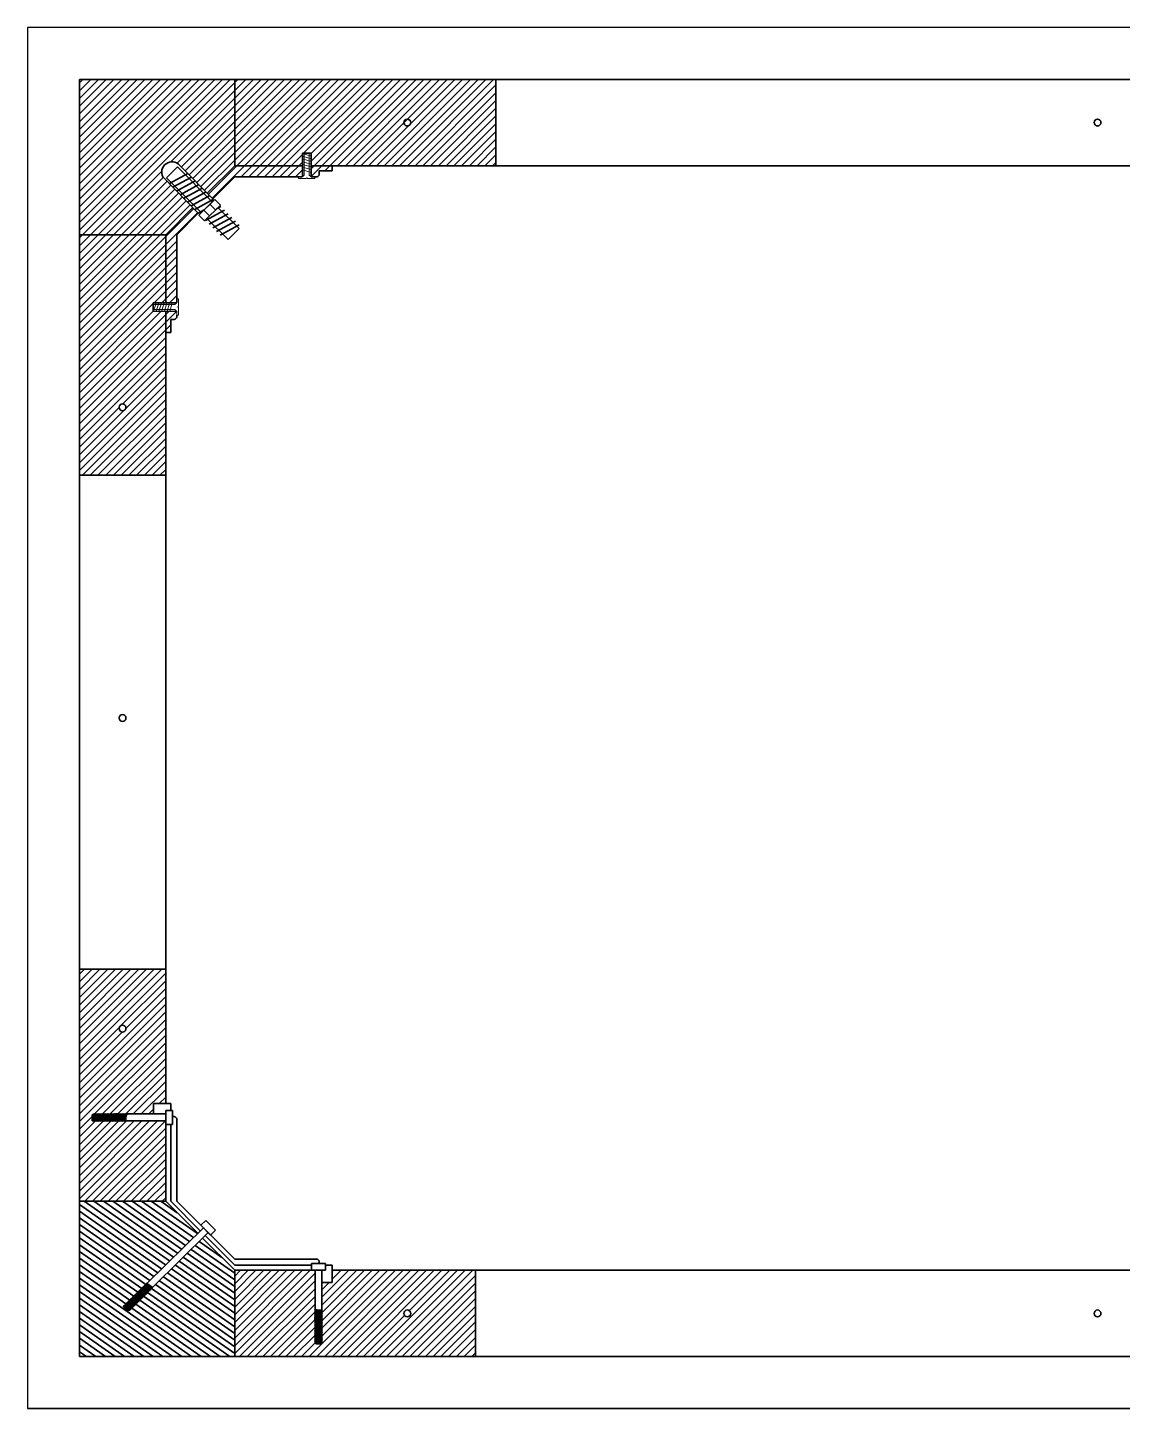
# Model space of a CAD drawing. Header units: millimetres. Extents: x 580 to 8071, y -310 to 9213.
# Drawn here: x 3227 to 3861, y 1640 to 2440 of the extents above; entities that cross this region are included whole.
import ezdxf

# ---------------------------------------------------------------- set-up
doc = ezdxf.new("R2010")
doc.units = ezdxf.units.MM
for name, color, linetype, lineweight in [('A-ELEV-MBE', 7, 'Continuous', 18), ('A-SECT-MCUT', 7, 'Continuous', 35), ('A-SECT-MCUT1', 7, 'Continuous', 35), ('IF-DETL', 4, 'Continuous', 35), ('IF-FURN', 7, 'Continuous', 35)]:
    doc.layers.add(name, color=color, linetype=linetype, lineweight=lineweight)
doc.layers.add('Layer1', color=1, linetype='Continuous')

msp = doc.modelspace()

# ---------------------------------------------------------------- hatches: boundary and pattern name
at = {"layer": 'IF-DETL'}
h = msp.add_hatch(dxfattribs=at)
h.set_pattern_fill('ANSI31', color=256)
h.paths.add_polyline_path([(3346.78, 2410.22), (3256.78, 2410.22), (3256.78, 2320.34), (3256.96, 2320.22), (3306.78, 2320.22), (3322.52, 2335.96), (3305.11, 2353.7, -0.872266), (3314.83, 2360.5), (3330.92, 2344.36), (3346.78, 2360.22)])
h = msp.add_hatch(dxfattribs=at)
h.set_pattern_fill('ANSI31', color=256)
h.paths.add_polyline_path([(3306.78, 2275.82), (3301.34, 2275.84), (3301.33, 2275.8), (3301.33, 2275.8), (3301.34, 2275.84), (3299.59, 2275.84), (3299.59, 2280.83), (3306.78, 2280.83), (3306.78, 2320.22), (3256.78, 2320.22), (3256.78, 2220.22), (3256.78, 2180.91), (3306.78, 2180.91)])
h.paths.add_polyline_path([(3283.78, 2220.22, -1), (3279.78, 2220.22, -1)], flags=16)
h.paths.add_polyline_path([(3313.31, 2320.22), (3325.69, 2332.73), (3322.52, 2335.96), (3306.78, 2320.22), (3306.78, 2280.83), (3313.22, 2280.83), (3313.31, 2280.92)])
h = msp.add_hatch(dxfattribs=at)
h.set_pattern_fill('ANSI31', color=256)
h.paths.add_polyline_path([(3313.31, 2272.47), (3313.31, 2273.62), (3313.31, 2273.62), (3313.31, 2275.71), (3313.22, 2275.8), (3306.78, 2275.82), (3306.78, 2269.66), (3306.78, 2263.66), (3309.78, 2263.66), (3309.78, 2271.19), (3311.78, 2271.19, 0.238113)])

# ---------------------------------------------------------------- linework, layer by layer
at = {"layer": 'A-ELEV-MBE'}
for p, q in [((3385.98, 2367.23), (3391.1, 2365.74)), ((3385.98, 2365.66), (3391.1, 2364.18)), ((3385.98, 2365.66), (3391.1, 2364.18)), ((3385.98, 2364.1), (3391.14, 2362.6)), ((3385.98, 2362.54), (3391.1, 2361.05)), ((3385.98, 2360.97), (3391.1, 2359.49)), ((3389.96, 2367.4), (3387.02, 2367.4)), ((3383.8, 2352.73), (3383.8, 2353.68)), ((3383.8, 2353.68), (3385.88, 2353.68)), ((3385.88, 2353.68), (3387.02, 2354.82)), ((3385.98, 2359.41), (3391.1, 2357.92)), ((3385.98, 2357.84), (3391.1, 2356.34)), ((3387.97, 2352.73), (3388.49, 2353.26)), ((3388.49, 2353.26), (3389.01, 2352.73)), ((3391.1, 2353.68), (3389.96, 2354.82)), ((3393.18, 2353.68), (3391.1, 2353.68)), ((3393.18, 2352.73), (3393.18, 2353.68)), ((3299.77, 2275.8), (3301.23, 2280.83)), ((3301.33, 2275.8), (3302.79, 2280.83)), ((3301.33, 2275.8), (3302.79, 2280.83)), ((3302.89, 2275.8), (3304.35, 2280.83)), ((3304.46, 2275.8), (3305.92, 2280.83)), ((3306.02, 2275.8), (3307.48, 2280.83)), ((3307.58, 2275.8), (3309.05, 2280.83)), ((3309.15, 2275.8), (3310.61, 2280.83)), ((3313.31, 2280.92), (3312.17, 2279.79)), ((3314.26, 2283.01), (3313.31, 2283.01)), ((3313.31, 2283.01), (3313.31, 2280.92)), ((3299.59, 2279.79), (3299.59, 2276.84)), ((3313.31, 2275.71), (3312.17, 2276.84)), ((3313.31, 2273.62), (3313.31, 2275.71)), ((3314.26, 2273.62), (3313.31, 2273.62)), ((3313.74, 2278.31), (3314.26, 2278.84)), ((3314.26, 2277.79), (3313.74, 2278.31))]:
    msp.add_line(p, q, dxfattribs=at)
for points in [[(3387.02, 2367.4), (3387.02, 2354.82)], [(3389.96, 2354.82), (3389.96, 2367.4)], [(3383.8, 2352.73), (3387.97, 2352.73)], [(3389.01, 2352.73), (3393.18, 2352.73)], [(3314.26, 2278.84), (3314.26, 2283.01)], [(3312.17, 2279.79), (3299.59, 2279.79)], [(3299.59, 2276.84), (3312.17, 2276.84)], [(3314.26, 2273.62), (3314.26, 2277.79)]]:
    msp.add_lwpolyline(points, dxfattribs=at)
at = {"layer": 'A-SECT-MCUT'}
msp.add_line((3334.18, 2341.08), (3337.12, 2344.02), dxfattribs=at)
at = {"layer": 'A-SECT-MCUT1'}
for p, q in [((3308.92, 2349.82), (3319.63, 2355.69)), ((3311.01, 2347.68), (3321.75, 2353.56)), ((3313.11, 2345.54), (3323.87, 2351.44)), ((3315.2, 2343.41), (3325.98, 2349.31)), ((3317.38, 2341.31), (3328.1, 2347.19)), ((3319.45, 2339.17), (3330.22, 2345.06)), ((3321.53, 2337.02), (3332.34, 2342.94)), ((3323.61, 2334.87), (3334.45, 2340.81)), ((3336.3, 2335.25), (3338.69, 2336.56)), ((3325.69, 2332.73), (3329.06, 2334.57)), ((3329.85, 2328.43), (3340.81, 2334.43)), ((3331.96, 2326.31), (3342.92, 2332.31)), ((3334.08, 2324.18), (3345.04, 2330.18)), ((3336.2, 2322.06), (3347.16, 2328.06)), ((3338.32, 2319.93), (3349.28, 2325.93))]:
    msp.add_line(p, q, dxfattribs=at)
at = {"layer": 'IF-DETL', "linetype": 'Continuous'}
for p, q in [((3331.55, 2343.72), (3398.04, 2410.22)), ((3333.79, 2341.47), (3402.53, 2410.22)), ((3346.78, 2408.34), (3348.65, 2410.22)), ((3346.78, 2403.85), (3353.14, 2410.22)), ((3346.78, 2399.36), (3357.63, 2410.22)), ((3346.78, 2394.87), (3362.12, 2410.22)), ((3346.78, 2390.38), (3366.61, 2410.22)), ((3346.78, 2385.89), (3371.1, 2410.22)), ((3346.78, 2381.4), (3375.59, 2410.22)), ((3346.78, 2376.91), (3380.08, 2410.22)), ((3346.78, 2372.42), (3384.57, 2410.22)), ((3346.78, 2367.93), (3389.06, 2410.22)), ((3346.78, 2363.44), (3393.55, 2410.22)), ((3350.49, 2353.68), (3407.02, 2410.22)), ((3354.98, 2353.68), (3411.51, 2410.22)), ((3359.47, 2353.68), (3416, 2410.22)), ((3363.96, 2353.68), (3420.49, 2410.22)), ((3368.45, 2353.68), (3424.98, 2410.22)), ((3386.66, 2367.4), (3429.47, 2410.22)), ((3391.1, 2358.37), (3442.95, 2410.22)), ((3391.1, 2353.88), (3447.44, 2410.22)), ((3391.1, 2367.35), (3433.96, 2410.22)), ((3391.1, 2362.86), (3438.46, 2410.22)), ((3398.93, 2357.22), (3451.93, 2410.22)), ((3406.42, 2360.22), (3456.42, 2410.22)), ((3410.91, 2360.22), (3460.91, 2410.22)), ((3415.4, 2360.22), (3465.4, 2410.22)), ((3419.89, 2360.22), (3469.89, 2410.22)), ((3424.38, 2360.22), (3474.38, 2410.22)), ((3428.87, 2360.22), (3478.87, 2410.22)), ((3433.36, 2360.22), (3483.36, 2410.22)), ((3437.85, 2360.22), (3487.85, 2410.22)), ((3442.34, 2360.22), (3492.34, 2410.22)), ((3446.83, 2360.22), (3496.83, 2410.22)), ((3451.32, 2360.22), (3498.11, 2407.01)), ((3455.81, 2360.22), (3498.11, 2402.52)), ((3460.3, 2360.22), (3498.11, 2398.03)), ((3464.79, 2360.22), (3498.11, 2393.54)), ((3469.28, 2360.22), (3498.11, 2389.05)), ((3473.77, 2360.22), (3498.11, 2384.56)), ((3478.26, 2360.22), (3498.11, 2380.07)), ((3482.75, 2360.22), (3498.11, 2375.58)), ((3487.24, 2360.22), (3498.11, 2371.09)), ((3372.94, 2353.68), (3385.98, 2366.72)), ((3377.43, 2353.68), (3385.98, 2362.23)), ((3491.73, 2360.22), (3498.11, 2366.6)), ((3496.22, 2360.22), (3498.11, 2362.11)), ((3381.92, 2353.68), (3385.98, 2357.74)), ((3256.96, 2320.22), (3256.78, 2320.34)), ((3256.78, 1891.78), (3259.73, 1894.73)), ((3256.78, 1887.29), (3264.22, 1894.73)), ((3256.78, 1882.8), (3268.71, 1894.73)), ((3256.78, 1878.31), (3273.2, 1894.73)), ((3256.78, 1873.82), (3277.69, 1894.73)), ((3256.78, 1869.33), (3282.18, 1894.73)), ((3256.78, 1864.84), (3286.67, 1894.73)), ((3256.78, 1860.35), (3291.16, 1894.73)), ((3256.78, 1855.86), (3295.65, 1894.73)), ((3256.78, 1851.37), (3300.14, 1894.73)), ((3256.78, 1846.88), (3304.63, 1894.73)), ((3256.78, 1842.39), (3306.78, 1892.39)), ((3280.89, 1862.01), (3306.78, 1887.9)), ((3283.77, 1860.4), (3306.78, 1883.41)), ((3256.78, 1828.92), (3306.78, 1878.92)), ((3256.78, 1824.43), (3306.78, 1874.43)), ((3256.78, 1819.94), (3306.78, 1869.94)), ((3256.78, 1815.45), (3306.78, 1865.45)), ((3256.78, 1837.9), (3279.99, 1861.11)), ((3256.78, 1810.96), (3306.78, 1860.96)), ((3256.78, 1833.41), (3281.59, 1858.22)), ((3256.78, 1806.47), (3306.78, 1856.47)), ((3265.63, 1810.83), (3306.78, 1851.98)), ((3270.12, 1810.83), (3306.78, 1847.49)), ((3274.61, 1810.83), (3306.78, 1843)), ((3279.13, 1810.86), (3306.78, 1838.51)), ((3283.6, 1810.84), (3306.78, 1834.02)), ((3288.03, 1810.78), (3306.78, 1829.53)), ((3292.52, 1810.78), (3306.78, 1825.04)), ((3303.01, 1816.78), (3306.78, 1820.55)), ((3256.78, 1801.98), (3264.21, 1809.41)), ((3297.01, 1810.78), (3299.78, 1813.55)), ((3256.78, 1779.53), (3284.03, 1806.78)), ((3256.78, 1775.04), (3288.52, 1806.78)), ((3256.78, 1770.55), (3293.01, 1806.78)), ((3256.78, 1766.06), (3297.5, 1806.78)), ((3256.78, 1761.57), (3301.99, 1806.78)), ((3256.78, 1793), (3270.5, 1806.72)), ((3256.78, 1797.49), (3266, 1806.71)), ((3256.78, 1784.02), (3279.47, 1806.71)), ((3256.78, 1788.51), (3274.97, 1806.7)), ((3259.92, 1760.22), (3306.78, 1807.07)), ((3264.41, 1760.22), (3306.78, 1802.58)), ((3268.9, 1760.22), (3306.78, 1798.09)), ((3273.39, 1760.22), (3306.78, 1793.6)), ((3277.88, 1760.22), (3306.78, 1789.11)), ((3282.37, 1760.22), (3306.78, 1784.62)), ((3286.86, 1760.22), (3306.78, 1780.13)), ((3291.35, 1760.22), (3306.78, 1775.64)), ((3295.84, 1760.22), (3306.78, 1771.15)), ((3309.05, 1725.61), (3259.62, 1760.22)), ((3311.35, 1727.87), (3265.15, 1760.22)), ((3313.65, 1730.14), (3270.69, 1760.22)), ((3315.95, 1732.4), (3276.23, 1760.22)), ((3318.25, 1734.67), (3281.76, 1760.22)), ((3320.55, 1736.93), (3287.3, 1760.22)), ((3322.85, 1739.2), (3292.83, 1760.22)), ((3325.15, 1741.46), (3298.37, 1760.22)), ((3300.33, 1760.22), (3306.78, 1766.66)), ((3313.49, 1753.5), (3303.9, 1760.22)), ((3304.82, 1760.22), (3306.78, 1762.17)), ((3306.75, 1723.34), (3256.78, 1758.33)), ((3304.45, 1721.08), (3256.78, 1754.45)), ((3302.15, 1718.81), (3256.78, 1750.58)), ((3299.85, 1716.54), (3256.78, 1746.7)), ((3297.55, 1714.28), (3256.78, 1742.83)), ((3295.19, 1712.05), (3256.78, 1738.95)), ((3326.18, 1736.87), (3339.35, 1727.64)), ((3292.91, 1709.77), (3256.78, 1735.07)), ((3290.59, 1707.52), (3256.78, 1731.2)), ((3319.28, 1730.07), (3346.78, 1710.81)), ((3321.58, 1732.34), (3346.78, 1714.69)), ((3323.88, 1734.6), (3346.78, 1718.57)), ((3288.29, 1705.25), (3256.78, 1727.32)), ((3286.01, 1702.98), (3256.78, 1723.45)), ((3310.08, 1721.01), (3346.78, 1695.31)), ((3312.38, 1723.27), (3346.78, 1699.19)), ((3314.68, 1725.54), (3346.78, 1703.06)), ((3316.98, 1727.8), (3346.78, 1706.94)), ((3346.78, 1716.86), (3350.13, 1720.22)), ((3346.78, 1712.37), (3354.62, 1720.22)), ((3346.78, 1707.88), (3359.11, 1720.22)), ((3346.78, 1703.39), (3363.6, 1720.22)), ((3346.78, 1698.9), (3368.09, 1720.22)), ((3346.78, 1694.41), (3372.58, 1720.22)), ((3346.78, 1689.92), (3377.07, 1720.22)), ((3346.78, 1685.43), (3381.56, 1720.22)), ((3346.78, 1680.94), (3386.05, 1720.22)), ((3346.78, 1676.45), (3390.54, 1720.22)), ((3389.93, 1670.22), (3439.93, 1720.22)), ((3394.42, 1670.22), (3444.42, 1720.22)), ((3397.34, 1704.56), (3412.99, 1720.22)), ((3397.34, 1700.07), (3417.48, 1720.22)), ((3397.34, 1695.58), (3421.97, 1720.22)), ((3397.35, 1686.61), (3430.95, 1720.22)), ((3397.37, 1691.12), (3426.46, 1720.22)), ((3397.38, 1682.16), (3435.44, 1720.22)), ((3398.92, 1670.22), (3448.92, 1720.22)), ((3403.34, 1719.54), (3404.01, 1720.22)), ((3403.34, 1715.05), (3408.5, 1720.22)), ((3403.41, 1670.22), (3453.41, 1720.22)), ((3407.9, 1670.22), (3457.9, 1720.22)), ((3412.39, 1670.22), (3462.39, 1720.22)), ((3416.88, 1670.22), (3466.88, 1720.22)), ((3425.86, 1670.22), (3475.86, 1720.22)), ((3430.35, 1670.22), (3480.35, 1720.22)), ((3434.84, 1670.22), (3484.84, 1720.22)), ((3447.97, 1696.82), (3471.37, 1720.22)), ((3283.73, 1700.7), (3256.78, 1719.57)), ((3321.73, 1670.22), (3256.78, 1715.69)), ((3303.18, 1714.21), (3346.78, 1683.68)), ((3305.48, 1716.48), (3346.78, 1687.56)), ((3307.78, 1718.74), (3346.78, 1691.43)), ((3346.78, 1671.96), (3393.34, 1718.52)), ((3349.52, 1670.22), (3393.34, 1714.03)), ((3397.42, 1709.13), (3401.5, 1713.22)), ((3439.33, 1670.22), (3486.38, 1717.27)), ((3443.82, 1670.22), (3486.38, 1712.78)), ((3316.19, 1670.22), (3256.78, 1711.82)), ((3310.66, 1670.22), (3256.78, 1707.94)), ((3305.12, 1670.22), (3256.78, 1704.07)), ((3343.87, 1670.22), (3293.99, 1705.14)), ((3346.78, 1672.05), (3296.34, 1707.37)), ((3346.78, 1675.93), (3298.58, 1709.68)), ((3300.88, 1711.95), (3346.78, 1679.81)), ((3354.01, 1670.22), (3393.34, 1709.54)), ((3358.5, 1670.22), (3393.34, 1705.05)), ((3448.31, 1670.22), (3486.38, 1708.29)), ((3299.59, 1670.22), (3256.78, 1700.19)), ((3294.05, 1670.22), (3256.78, 1696.31)), ((3327.26, 1670.22), (3287.13, 1698.32)), ((3332.8, 1670.22), (3289.41, 1700.59)), ((3338.33, 1670.22), (3291.74, 1702.84)), ((3362.99, 1670.22), (3393.34, 1700.56)), ((3367.48, 1670.22), (3393.27, 1696)), ((3452.8, 1670.22), (3486.38, 1703.8)), ((3457.29, 1670.22), (3486.38, 1699.31)), ((3288.51, 1670.22), (3256.78, 1692.44)), ((3282.98, 1670.22), (3256.78, 1688.56)), ((3371.97, 1670.22), (3393.28, 1691.52)), ((3421.37, 1670.22), (3445.17, 1694.02)), ((3461.78, 1670.22), (3486.38, 1694.82)), ((3466.27, 1670.22), (3486.38, 1690.33)), ((3277.44, 1670.22), (3256.78, 1684.69)), ((3271.91, 1670.22), (3256.78, 1680.81)), ((3376.46, 1670.22), (3393.27, 1687.03)), ((3380.95, 1670.22), (3393.28, 1682.54)), ((3470.76, 1670.22), (3486.38, 1685.84)), ((3475.25, 1670.22), (3486.38, 1681.35)), ((3266.37, 1670.22), (3256.78, 1676.93)), ((3260.84, 1670.22), (3256.78, 1673.06)), ((3385.44, 1670.22), (3393.39, 1678.16)), ((3479.74, 1670.22), (3486.38, 1676.86)), ((3484.23, 1670.22), (3486.38, 1672.37))]:
    msp.add_line(p, q, dxfattribs=at)
at = {"layer": 'IF-DETL'}
for p, q in [((3498.11, 2410.22), (3498.11, 2360.22)), ((3256.78, 2180.91), (3306.78, 2180.91)), ((3256.78, 1894.73), (3306.78, 1894.73)), ((3264.21, 1810.32), (3264.21, 1806.78)), ((3264.21, 1810.32), (3264.58, 1810.32)), ((3486.38, 1670.22), (3486.38, 1720.22)), ((3284.73, 1696.68), (3282.24, 1699.2)), ((3284.73, 1696.68), (3284.99, 1696.94)), ((3393.8, 1677.65), (3393.8, 1678.01)), ((3393.8, 1677.65), (3397.34, 1677.65))]:
    msp.add_line(p, q, dxfattribs=at)
for centre, radius, start, end in [((3273.29, 1807.48), 9.17, 158.92888, 171.87537), ((3273.77, 1807.48), 9.17, 158.92888, 184.40884), ((3264.98, 1810.43), 0.417, 54.94245, 125.05755), ((3274.29, 1807.48), 9.17, 158.92888, 184.40884), ((3265.48, 1810.37), 0.484, 57.4171, 122.5829), ((3274.77, 1807.48), 9.17, 158.92888, 184.40884), ((3265.98, 1810.43), 0.417, 54.94245, 125.05755), ((3275.29, 1807.48), 9.17, 158.92888, 184.40884), ((3266.48, 1810.37), 0.484, 57.4171, 122.5829), ((3275.77, 1807.48), 9.17, 158.92888, 184.40884), ((3266.98, 1810.43), 0.417, 54.94245, 125.05755), ((3276.29, 1807.48), 9.17, 158.92888, 184.40884), ((3267.48, 1810.37), 0.484, 57.4171, 122.5829), ((3276.77, 1807.48), 9.17, 158.92888, 184.40884), ((3267.98, 1810.43), 0.417, 54.94245, 125.05755), ((3277.29, 1807.48), 9.17, 158.92888, 184.40884), ((3268.48, 1810.37), 0.484, 57.4171, 122.5829), ((3277.77, 1807.48), 9.17, 158.92888, 184.40884), ((3268.98, 1810.43), 0.417, 54.94245, 125.05755), ((3278.29, 1807.48), 9.17, 158.92888, 184.40884), ((3269.48, 1810.37), 0.484, 57.4171, 122.5829), ((3278.77, 1807.48), 9.17, 158.92888, 184.40884), ((3269.98, 1810.43), 0.417, 54.94245, 125.05755), ((3279.29, 1807.48), 9.17, 158.92888, 184.40884), ((3270.48, 1810.37), 0.484, 57.4171, 122.5829), ((3279.77, 1807.48), 9.17, 158.92888, 184.40884), ((3270.98, 1810.43), 0.417, 54.94245, 125.05755), ((3280.29, 1807.48), 9.17, 158.92888, 184.40884), ((3271.48, 1810.37), 0.484, 57.4171, 122.5829), ((3280.77, 1807.48), 9.17, 158.92888, 184.40884), ((3271.98, 1810.43), 0.417, 54.94245, 125.05755), ((3281.29, 1807.48), 9.17, 158.92888, 184.40884), ((3272.48, 1810.37), 0.484, 57.4171, 122.5829), ((3281.77, 1807.48), 9.17, 158.92888, 184.40884), ((3272.98, 1810.43), 0.417, 54.94245, 125.05755), ((3282.29, 1807.48), 9.17, 158.92888, 184.40884), ((3273.48, 1810.37), 0.484, 57.4171, 122.5829), ((3282.77, 1807.48), 9.17, 158.92888, 184.40884), ((3273.98, 1810.43), 0.417, 54.94245, 125.05755), ((3283.29, 1807.48), 9.17, 158.92888, 184.40884), ((3274.47, 1810.37), 0.484, 57.4171, 122.5829), ((3283.77, 1807.48), 9.17, 158.92888, 184.40884), ((3274.97, 1810.43), 0.417, 54.94245, 125.05755), ((3284.29, 1807.48), 9.17, 158.92888, 184.40884), ((3275.47, 1810.37), 0.484, 57.4171, 122.5829), ((3284.77, 1807.48), 9.17, 158.92888, 184.40884), ((3275.97, 1810.43), 0.417, 54.94245, 125.05755), ((3285.29, 1807.48), 9.17, 158.92888, 184.40884), ((3276.47, 1810.37), 0.484, 57.4171, 122.5829), ((3285.77, 1807.48), 9.17, 158.92888, 184.40884), ((3276.97, 1810.43), 0.417, 54.94245, 125.05755), ((3286.29, 1807.48), 9.17, 158.92888, 184.40884), ((3277.48, 1810.4), 0.484, 57.4171, 122.5829), ((3286.77, 1807.48), 9.17, 158.92888, 184.40884), ((3277.97, 1810.43), 0.417, 54.94245, 125.05755), ((3287.29, 1807.51), 9.17, 158.92888, 184.40884), ((3278.48, 1810.4), 0.484, 57.4171, 122.5829), ((3287.77, 1807.51), 9.17, 158.92888, 184.40884), ((3278.98, 1810.47), 0.417, 54.94245, 125.05755), ((3288.29, 1807.48), 9.17, 158.92888, 184.40884), ((3279.48, 1810.4), 0.484, 57.4171, 122.5829), ((3288.77, 1807.48), 9.17, 158.92888, 184.40884), ((3279.97, 1810.43), 0.417, 54.94245, 125.05755), ((3289.29, 1807.48), 9.17, 158.92888, 184.40884), ((3280.47, 1810.37), 0.484, 57.4171, 122.5829), ((3289.77, 1807.48), 9.17, 158.92888, 184.40884), ((3280.97, 1810.43), 0.417, 54.94245, 125.05755), ((3290.29, 1807.48), 9.17, 158.92888, 184.40884), ((3281.47, 1810.37), 0.484, 57.4171, 122.5829), ((3290.77, 1807.48), 9.17, 158.92888, 184.40884), ((3281.97, 1810.43), 0.417, 54.94245, 125.05755), ((3291.29, 1807.48), 9.17, 158.92888, 184.40884), ((3282.47, 1810.37), 0.484, 57.4171, 122.5829), ((3291.77, 1807.48), 9.17, 158.92888, 184.40884), ((3282.97, 1810.43), 0.417, 54.94245, 125.05755), ((3292.29, 1807.48), 9.17, 158.92888, 184.40884), ((3283.47, 1810.37), 0.484, 57.4171, 122.5829), ((3292.77, 1807.48), 9.17, 158.92888, 184.40884), ((3283.97, 1810.43), 0.417, 54.94245, 125.05755), ((3264.42, 1807.21), 0.485, 244.42987, 295.57013), ((3264.89, 1807.15), 0.456, 235.1885, 304.8115), ((3265.39, 1807.13), 0.43, 236.12411, 303.87589), ((3265.89, 1807.15), 0.456, 235.1885, 304.8115), ((3266.39, 1807.13), 0.43, 236.12411, 303.87589), ((3266.89, 1807.15), 0.456, 235.1885, 304.8115), ((3267.39, 1807.13), 0.43, 236.12411, 303.87589), ((3267.89, 1807.15), 0.456, 235.1885, 304.8115), ((3268.39, 1807.13), 0.43, 236.12411, 303.87589), ((3268.89, 1807.15), 0.456, 235.1885, 304.8115), ((3269.39, 1807.13), 0.43, 236.12411, 303.87589), ((3269.89, 1807.15), 0.456, 235.1885, 304.8115), ((3270.39, 1807.13), 0.43, 236.12411, 303.87589), ((3270.89, 1807.15), 0.456, 235.1885, 304.8115), ((3271.39, 1807.13), 0.43, 236.12411, 303.87589), ((3271.89, 1807.15), 0.456, 235.1885, 304.8115), ((3272.39, 1807.13), 0.43, 236.12411, 303.87589), ((3272.89, 1807.15), 0.456, 235.1885, 304.8115), ((3273.39, 1807.13), 0.43, 236.12411, 303.87589), ((3273.89, 1807.15), 0.456, 235.1885, 304.8115), ((3274.39, 1807.13), 0.43, 236.12411, 303.87589), ((3274.89, 1807.15), 0.456, 235.1885, 304.8115), ((3275.39, 1807.13), 0.43, 236.12411, 303.87589), ((3275.89, 1807.15), 0.456, 235.1885, 304.8115), ((3276.39, 1807.13), 0.43, 236.12411, 303.87589), ((3276.89, 1807.15), 0.456, 235.1885, 304.8115), ((3277.39, 1807.13), 0.43, 236.12411, 303.87589), ((3277.89, 1807.15), 0.456, 235.1885, 304.8115), ((3278.39, 1807.13), 0.43, 236.12411, 303.87589), ((3278.89, 1807.15), 0.456, 235.1885, 304.8115), ((3279.39, 1807.13), 0.43, 236.12411, 303.87589), ((3279.89, 1807.15), 0.456, 235.1885, 304.8115), ((3280.39, 1807.13), 0.43, 236.12411, 303.87589), ((3280.89, 1807.15), 0.456, 235.1885, 304.8115), ((3281.39, 1807.13), 0.43, 236.12411, 303.87589), ((3281.89, 1807.15), 0.456, 235.1885, 304.8115), ((3282.39, 1807.13), 0.43, 236.12411, 303.87589), ((3282.89, 1807.15), 0.456, 235.1885, 304.8115), ((3283.39, 1807.13), 0.43, 236.12411, 303.87589), ((3295.44, 1711.7), 0.43, 100.69093, 168.44272), ((3295.81, 1712.04), 0.456, 99.75533, 169.37832), ((3302.37, 1718.04), 9.17, 220.15798, 245.63794), ((3296.15, 1712.41), 0.43, 100.69093, 168.44272), ((3302.74, 1718.4), 9.17, 220.15798, 245.63794), ((3303.08, 1718.74), 9.17, 220.15798, 245.63794), ((3287.26, 1703.62), 0.456, 99.75533, 169.37832), ((3287.61, 1703.99), 0.43, 100.69093, 168.44272), ((3294.19, 1709.99), 9.17, 220.15798, 245.63794), ((3287.98, 1704.33), 0.456, 99.75533, 169.37832), ((3294.53, 1710.32), 9.17, 220.15798, 245.63794), ((3288.32, 1704.69), 0.43, 100.69093, 168.44272), ((3294.9, 1710.69), 9.17, 220.15798, 245.63794), ((3288.69, 1705.03), 0.456, 99.75533, 169.37832), ((3295.24, 1711.02), 9.17, 220.15798, 245.63794), ((3289.03, 1705.39), 0.43, 100.69093, 168.44272), ((3295.62, 1711.39), 9.17, 220.15798, 245.63794), ((3289.4, 1705.73), 0.456, 99.75533, 169.37832), ((3295.96, 1711.73), 9.17, 220.15798, 245.63794), ((3289.74, 1706.09), 0.43, 100.69093, 168.44272), ((3296.32, 1712.09), 9.17, 220.15798, 245.63794), ((3290.11, 1706.43), 0.456, 99.75533, 169.37832), ((3296.67, 1712.42), 9.17, 220.15798, 245.63794), ((3297.04, 1712.79), 9.17, 220.15798, 245.63794), ((3290.46, 1706.8), 0.43, 100.69093, 168.44272), ((3297.38, 1713.13), 9.17, 220.15798, 245.63794), ((3290.83, 1707.13), 0.456, 99.75533, 169.37832), ((3297.75, 1713.49), 9.17, 220.15798, 245.63794), ((3291.17, 1707.5), 0.43, 100.69093, 168.44272), ((3291.53, 1707.83), 0.456, 99.75533, 169.37832), ((3298.09, 1713.83), 9.17, 220.15798, 245.63794), ((3291.88, 1708.2), 0.43, 100.69093, 168.44272), ((3298.46, 1714.19), 9.17, 220.15798, 245.63794), ((3292.25, 1708.53), 0.456, 99.75533, 169.37832), ((3298.8, 1714.53), 9.17, 220.15798, 245.63794), ((3292.59, 1708.9), 0.43, 100.69093, 168.44272), ((3299.2, 1714.87), 9.17, 220.15798, 245.63794), ((3292.96, 1709.24), 0.456, 99.75533, 169.37832), ((3299.54, 1715.21), 9.17, 220.15798, 245.63794), ((3292.48, 1704.15), 0.417, 279.50927, 349.62438), ((3293.3, 1709.6), 0.43, 100.69093, 168.44272), ((3299.89, 1715.6), 9.17, 220.15798, 245.63794), ((3292.78, 1704.55), 0.484, 281.98393, 347.14972), ((3293.67, 1709.94), 0.456, 99.75533, 169.37832), ((3300.23, 1715.93), 9.17, 220.15798, 245.63794), ((3293.19, 1704.85), 0.417, 279.50927, 349.62438), ((3294.02, 1710.3), 0.43, 100.69093, 168.44272), ((3300.6, 1716.3), 9.17, 220.15798, 245.63794), ((3293.5, 1705.25), 0.484, 281.98393, 347.14972), ((3294.38, 1710.64), 0.456, 99.75533, 169.37832), ((3300.94, 1716.63), 9.17, 220.15798, 245.63794), ((3293.9, 1705.55), 0.417, 279.50927, 349.62438), ((3294.73, 1711), 0.43, 100.69093, 168.44272), ((3301.31, 1717), 9.17, 220.15798, 245.63794), ((3294.24, 1705.93), 0.484, 281.98393, 347.14972), ((3295.1, 1711.34), 0.456, 99.75533, 169.37832), ((3301.65, 1717.34), 9.17, 220.15798, 245.63794), ((3294.61, 1706.25), 0.417, 279.50927, 349.62438), ((3302.02, 1717.7), 9.17, 220.15798, 245.63794), ((3294.95, 1706.63), 0.484, 281.98393, 347.14972), ((3295.35, 1706.94), 0.417, 279.50927, 349.62438), ((3295.66, 1707.33), 0.484, 281.98393, 347.14972), ((3296.04, 1707.66), 0.417, 279.50927, 349.62438), ((3296.35, 1708.06), 0.484, 281.98393, 347.14972), ((3296.75, 1708.36), 0.417, 279.50927, 349.62438), ((3297.06, 1708.76), 0.484, 281.98393, 347.14972), ((3297.46, 1709.06), 0.417, 279.50927, 349.62438), ((3297.77, 1709.46), 0.484, 281.98393, 347.14972), ((3298.17, 1709.76), 0.417, 279.50927, 349.62438), ((3298.48, 1710.16), 0.484, 281.98393, 347.14972), ((3298.89, 1710.46), 0.417, 279.50927, 349.62438), ((3282.72, 1699.05), 0.485, 108.03083, 159.17108), ((3289.55, 1705.41), 9.17, 220.15798, 245.63794), ((3283.01, 1699.42), 0.456, 98.78946, 168.41245), ((3289.92, 1705.77), 9.17, 220.15798, 245.63794), ((3283.36, 1699.78), 0.43, 99.72506, 167.47685), ((3290.26, 1706.11), 9.17, 220.15798, 245.63794), ((3283.74, 1700.11), 0.456, 98.78946, 168.41245), ((3290.63, 1706.48), 9.17, 220.15798, 245.63794), ((3289.2, 1705.07), 9.17, 232.69145, 245.63794), ((3284.09, 1700.47), 0.43, 99.72506, 167.47685), ((3284.41, 1700.82), 0.456, 99.75533, 169.37832), ((3290.97, 1706.81), 9.17, 220.15798, 245.63794), ((3284.76, 1701.18), 0.43, 100.69093, 168.44272), ((3291.34, 1707.18), 9.17, 220.15798, 245.63794), ((3285.13, 1701.52), 0.456, 99.75533, 169.37832), ((3291.68, 1707.51), 9.17, 220.15798, 245.63794), ((3285.47, 1701.88), 0.43, 100.69093, 168.44272), ((3292.05, 1707.88), 9.17, 220.15798, 245.63794), ((3285.84, 1702.22), 0.456, 99.75533, 169.37832), ((3292.4, 1708.22), 9.17, 220.15798, 245.63794), ((3285.35, 1697.13), 0.417, 279.50927, 349.62438), ((3286.18, 1702.58), 0.43, 100.69093, 168.44272), ((3292.77, 1708.58), 9.17, 220.15798, 245.63794), ((3285.66, 1697.53), 0.484, 281.98393, 347.14972), ((3286.55, 1702.92), 0.456, 99.75533, 169.37832), ((3293.11, 1708.92), 9.17, 220.15798, 245.63794), ((3286.07, 1697.84), 0.417, 279.50927, 349.62438), ((3286.89, 1703.29), 0.43, 100.69093, 168.44272), ((3293.48, 1709.28), 9.17, 220.15798, 245.63794), ((3286.38, 1698.23), 0.484, 281.98393, 347.14972), ((3293.82, 1709.62), 9.17, 220.15798, 245.63794), ((3286.78, 1698.54), 0.417, 279.50927, 349.62438), ((3287.09, 1698.94), 0.484, 281.98393, 347.14972), ((3287.49, 1699.24), 0.417, 279.50927, 349.62438), ((3287.8, 1699.64), 0.484, 281.98393, 347.14972), ((3288.2, 1699.94), 0.417, 279.50927, 349.62438), ((3288.51, 1700.34), 0.484, 281.98393, 347.14972), ((3288.92, 1700.64), 0.417, 279.50927, 349.62438), ((3289.23, 1701.04), 0.484, 281.98393, 347.14972), ((3289.63, 1701.35), 0.417, 279.50927, 349.62438), ((3289.94, 1701.74), 0.484, 281.98393, 347.14972), ((3290.34, 1702.05), 0.417, 279.50927, 349.62438), ((3290.65, 1702.44), 0.484, 281.98393, 347.14972), ((3291.05, 1702.75), 0.417, 279.50927, 349.62438), ((3291.36, 1703.15), 0.484, 281.98393, 347.14972), ((3291.77, 1703.45), 0.417, 279.50927, 349.62438), ((3292.07, 1703.85), 0.484, 281.98393, 347.14972), ((3393.68, 1697.41), 0.417, 144.94245, 215.05755), ((3393.75, 1696.91), 0.484, 147.4171, 212.5829), ((3393.68, 1696.41), 0.417, 144.94245, 215.05755), ((3393.75, 1695.91), 0.484, 147.4171, 212.5829), ((3396.63, 1706.2), 9.17, 248.92888, 274.40884), ((3396.63, 1705.72), 9.17, 248.92888, 274.40884), ((3396.63, 1705.2), 9.17, 248.92888, 274.40884), ((3396.63, 1704.72), 9.17, 248.92888, 274.40884), ((3396.98, 1696.83), 0.43, 326.12411, 33.87589), ((3396.96, 1696.33), 0.456, 325.1885, 34.8115), ((3396.98, 1695.83), 0.43, 326.12411, 33.87589), ((3393.71, 1692.92), 0.484, 147.4171, 212.5829), ((3393.65, 1692.42), 0.417, 144.94245, 215.05755), ((3393.71, 1691.92), 0.484, 147.4171, 212.5829), ((3393.71, 1690.92), 0.484, 147.4171, 212.5829), ((3393.68, 1695.41), 0.417, 144.94245, 215.05755), ((3393.75, 1694.91), 0.484, 147.4171, 212.5829), ((3393.68, 1694.41), 0.417, 144.94245, 215.05755), ((3393.75, 1693.91), 0.484, 147.4171, 212.5829), ((3393.68, 1693.41), 0.417, 144.94245, 215.05755), ((3393.68, 1691.41), 0.417, 144.94245, 215.05755), ((3393.68, 1690.41), 0.417, 144.94245, 215.05755), ((3393.75, 1689.91), 0.484, 147.4171, 212.5829), ((3393.68, 1689.41), 0.417, 144.94245, 215.05755), ((3393.75, 1688.91), 0.484, 147.4171, 212.5829), ((3393.68, 1688.41), 0.417, 144.94245, 215.05755), ((3393.75, 1687.91), 0.484, 147.4171, 212.5829), ((3396.6, 1701.21), 9.17, 248.92888, 274.40884), ((3396.6, 1700.73), 9.17, 248.92888, 274.40884), ((3396.63, 1704.2), 9.17, 248.92888, 274.40884), ((3396.63, 1703.72), 9.17, 248.92888, 274.40884), ((3396.63, 1703.2), 9.17, 248.92888, 274.40884), ((3396.63, 1702.72), 9.17, 248.92888, 274.40884), ((3396.63, 1702.2), 9.17, 248.92888, 274.40884), ((3396.63, 1701.72), 9.17, 248.92888, 274.40884), ((3396.63, 1700.2), 9.17, 248.92888, 274.40884), ((3396.63, 1699.72), 9.17, 248.92888, 274.40884), ((3396.63, 1699.2), 9.17, 248.92888, 274.40884), ((3396.63, 1698.72), 9.17, 248.92888, 274.40884), ((3396.63, 1698.2), 9.17, 248.92888, 274.40884), ((3396.63, 1697.72), 9.17, 248.92888, 274.40884), ((3396.63, 1697.2), 9.17, 248.92888, 274.40884), ((3396.63, 1696.72), 9.17, 248.92888, 274.40884), ((3396.96, 1695.33), 0.456, 325.1885, 34.8115), ((3396.98, 1694.83), 0.43, 326.12411, 33.87589), ((3396.96, 1694.33), 0.456, 325.1885, 34.8115), ((3396.98, 1693.83), 0.43, 326.12411, 33.87589), ((3396.96, 1693.33), 0.456, 325.1885, 34.8115), ((3396.98, 1692.83), 0.43, 326.12411, 33.87589), ((3396.96, 1692.33), 0.456, 325.1885, 34.8115), ((3396.98, 1691.83), 0.43, 326.12411, 33.87589), ((3396.96, 1691.33), 0.456, 325.1885, 34.8115), ((3396.98, 1690.83), 0.43, 326.12411, 33.87589), ((3396.96, 1690.33), 0.456, 325.1885, 34.8115), ((3396.98, 1689.83), 0.43, 326.12411, 33.87589), ((3396.96, 1689.33), 0.456, 325.1885, 34.8115), ((3396.98, 1688.83), 0.43, 326.12411, 33.87589), ((3396.96, 1688.33), 0.456, 325.1885, 34.8115), ((3396.98, 1687.83), 0.43, 326.12411, 33.87589), ((3393.68, 1687.42), 0.417, 144.94245, 215.05755), ((3393.75, 1686.92), 0.484, 147.4171, 212.5829), ((3393.68, 1686.42), 0.417, 144.94245, 215.05755), ((3393.75, 1685.92), 0.484, 147.4171, 212.5829), ((3393.68, 1685.42), 0.417, 144.94245, 215.05755), ((3393.75, 1684.92), 0.484, 147.4171, 212.5829), ((3393.68, 1684.42), 0.417, 144.94245, 215.05755), ((3393.75, 1683.92), 0.484, 147.4171, 212.5829), ((3393.68, 1683.42), 0.417, 144.94245, 215.05755), ((3393.75, 1682.92), 0.484, 147.4171, 212.5829), ((3393.68, 1682.42), 0.417, 144.94245, 215.05755), ((3393.75, 1681.92), 0.484, 147.4171, 212.5829), ((3393.68, 1681.42), 0.417, 144.94245, 215.05755), ((3393.75, 1680.92), 0.484, 147.4171, 212.5829), ((3393.68, 1680.42), 0.417, 144.94245, 215.05755), ((3393.75, 1679.92), 0.484, 147.4171, 212.5829), ((3396.63, 1696.21), 9.17, 248.92888, 274.40884), ((3396.63, 1695.73), 9.17, 248.92888, 274.40884), ((3396.63, 1695.21), 9.17, 248.92888, 274.40884), ((3396.63, 1694.73), 9.17, 248.92888, 274.40884), ((3396.63, 1694.21), 9.17, 248.92888, 274.40884), ((3396.63, 1693.73), 9.17, 248.92888, 274.40884), ((3396.63, 1693.21), 9.17, 248.92888, 274.40884), ((3396.63, 1692.73), 9.17, 248.92888, 274.40884), ((3396.63, 1692.21), 9.17, 248.92888, 274.40884), ((3396.63, 1691.73), 9.17, 248.92888, 274.40884), ((3396.63, 1691.21), 9.17, 248.92888, 274.40884), ((3396.63, 1690.73), 9.17, 248.92888, 274.40884), ((3396.63, 1690.21), 9.17, 248.92888, 274.40884), ((3396.63, 1689.73), 9.17, 248.92888, 274.40884), ((3396.63, 1689.21), 9.17, 248.92888, 274.40884), ((3396.63, 1688.73), 9.17, 248.92888, 274.40884), ((3396.96, 1687.33), 0.456, 325.1885, 34.8115), ((3396.98, 1686.83), 0.43, 326.12411, 33.87589), ((3396.96, 1686.33), 0.456, 325.1885, 34.8115), ((3396.98, 1685.83), 0.43, 326.12411, 33.87589), ((3396.96, 1685.33), 0.456, 325.1885, 34.8115), ((3396.98, 1684.83), 0.43, 326.12411, 33.87589), ((3396.96, 1684.33), 0.456, 325.1885, 34.8115), ((3396.98, 1683.83), 0.43, 326.12411, 33.87589), ((3396.96, 1683.33), 0.456, 325.1885, 34.8115), ((3396.98, 1682.83), 0.43, 326.12411, 33.87589), ((3396.96, 1682.33), 0.456, 325.1885, 34.8115), ((3396.98, 1681.83), 0.43, 326.12411, 33.87589), ((3396.96, 1681.33), 0.456, 325.1885, 34.8115), ((3396.98, 1680.83), 0.43, 326.12411, 33.87589), ((3396.96, 1680.33), 0.456, 325.1885, 34.8115), ((3396.98, 1679.83), 0.43, 326.12411, 33.87589), ((3393.68, 1679.42), 0.417, 144.94245, 215.05755), ((3393.75, 1678.92), 0.484, 147.4171, 212.5829), ((3393.68, 1678.42), 0.417, 144.94245, 215.05755), ((3396.63, 1688.21), 9.17, 248.92888, 274.40884), ((3396.63, 1687.73), 9.17, 248.92888, 274.40884), ((3396.63, 1687.21), 9.17, 248.92888, 274.40884), ((3396.63, 1686.73), 9.17, 248.92888, 261.87537), ((3396.96, 1679.33), 0.456, 325.1885, 34.8115), ((3396.98, 1678.83), 0.43, 326.12411, 33.87589), ((3396.96, 1678.33), 0.456, 325.1885, 34.8115), ((3396.9, 1677.86), 0.485, 334.42987, 25.57013)]:
    msp.add_arc(centre, radius, start, end, dxfattribs=at)
at = {"layer": 'IF-FURN'}
for p, q in [((3256.78, 2320.22), (3256.78, 2410.22)), ((3256.78, 2410.22), (3346.78, 2410.22)), ((3256.78, 2410.22), (3256.78, 1670.22)), ((4436.78, 2410.22), (3346.78, 2410.22)), ((3346.78, 2360.22), (3346.78, 2410.22)), ((3334.18, 2341.08), (3314.83, 2360.5)), ((3330.92, 2344.36), (3346.78, 2360.22)), ((3346.78, 2360.22), (3385.98, 2360.22)), ((3391.1, 2367.4), (3385.98, 2367.4)), ((3385.98, 2367.4), (3385.98, 2353.77)), ((3391.1, 2353.68), (3391.1, 2367.4)), ((4346.78, 2360.22), (3391.1, 2360.22)), ((3403.34, 2360.22), (3403.34, 2357.22)), ((3325.69, 2332.73), (3305.11, 2353.7)), ((3307.24, 2353.24), (3313.62, 2359.59)), ((3307.24, 2353.24), (3327.45, 2332.97)), ((3313.62, 2359.59), (3333.82, 2339.32)), ((3346.78, 2353.68), (3334.18, 2341.08)), ((3385.88, 2353.68), (3346.78, 2353.68)), ((3384.07, 2353.68), (3385.88, 2353.68)), ((3394.53, 2353.68), (3391.1, 2353.68)), ((3395.81, 2357.22), (3395.81, 2355.22)), ((3395.81, 2357.22), (3403.34, 2357.22)), ((3326.04, 2331.57), (3335.23, 2340.72)), ((3334.89, 2340.38), (3326.04, 2331.57)), ((3329.3, 2328.29), (3338.5, 2337.44)), ((3335.23, 2340.72), (3332.41, 2337.91)), ((3332.41, 2337.91), (3335.67, 2334.63)), ((3338.5, 2337.44), (3335.23, 2340.72)), ((3337.09, 2336.04), (3349.33, 2323.76)), ((3306.78, 2320.22), (3322.54, 2335.98)), ((3325.69, 2332.73), (3313.31, 2320.22)), ((3329.3, 2328.29), (3326.04, 2331.57)), ((3332.11, 2331.09), (3328.86, 2334.38)), ((3332.13, 2331.1), (3328.86, 2334.38)), ((3330.71, 2329.69), (3342.95, 2317.4)), ((3256.78, 1760.22), (3256.78, 2320.22)), ((3306.78, 2320.22), (3256.78, 2320.22)), ((3256.78, 2320.22), (3256.78, 2220.22)), ((3306.78, 2280.83), (3306.78, 2320.22)), ((3313.31, 2280.92), (3313.31, 2320.22)), ((3342.95, 2317.4), (3349.33, 2323.76)), ((3299.59, 2280.83), (3313.22, 2280.83)), ((3299.59, 2275.84), (3299.59, 2280.83)), ((3313.22, 2275.8), (3299.59, 2275.84)), ((3306.78, 1816.78), (3306.78, 2275.82)), ((3306.78, 2275.82), (3306.78, 2269.66)), ((3313.31, 2272.47), (3313.31, 2273.62)), ((3309.78, 2263.66), (3309.78, 2271.19)), ((3309.78, 2271.19), (3311.78, 2271.19)), ((3306.78, 2263.66), (3309.78, 2263.66)), ((3299.78, 1816.78), (3299.78, 1810.78)), ((3309.78, 1816.78), (3299.78, 1816.78)), ((3309.78, 1812.78), (3309.78, 1816.78)), ((3306.78, 1810.78), (3284.21, 1810.78)), ((3306.78, 1760.22), (3306.78, 1812.78)), ((3310.78, 1812.78), (3306.78, 1812.78)), ((3310.78, 1804.78), (3310.78, 1812.78)), ((3310.78, 1809.25), (3311.78, 1809.25)), ((3306.78, 1806.78), (3283.92, 1806.78)), ((3306.78, 1804.78), (3310.78, 1804.78)), ((3309.78, 1804.78), (3309.78, 1760.22)), ((3313.31, 1807.97), (3313.31, 1760.22)), ((3306.78, 1760.22), (3256.78, 1760.22)), ((3325.34, 1741.65), (3306.78, 1760.22)), ((3309.78, 1760.22), (3326.85, 1743.14)), ((3313.31, 1760.22), (3346.78, 1726.75)), ((3328.64, 1744.91), (3296.07, 1712.83)), ((3327.24, 1746.33), (3330.09, 1749.14)), ((3327.24, 1746.33), (3332.85, 1740.63)), ((3330.09, 1749.14), (3335.7, 1743.44)), ((3331.45, 1742.06), (3299.3, 1710.39)), ((3346.78, 1720.22), (3328.17, 1738.83)), ((3346.78, 1723.22), (3329.68, 1740.31)), ((3335.7, 1743.44), (3332.85, 1740.63)), ((3394.53, 1726.75), (3346.78, 1726.75)), ((3391.34, 1723.22), (3346.78, 1723.22)), ((3346.78, 1670.22), (3346.78, 1720.22)), ((3346.78, 1720.22), (3399.34, 1720.22)), ((3399.34, 1724.22), (3391.34, 1724.22)), ((3391.34, 1724.22), (3391.34, 1720.22)), ((3393.34, 1720.22), (3393.34, 1697.65)), ((3395.81, 1724.22), (3395.81, 1725.22)), ((3397.34, 1720.22), (3397.34, 1697.36)), ((3399.34, 1720.22), (3399.34, 1724.22)), ((3403.34, 1723.22), (3399.34, 1723.22)), ((3403.34, 1723.22), (3403.34, 1713.22)), ((4346.78, 1720.22), (3403.34, 1720.22)), ((3403.34, 1713.22), (3397.34, 1713.22)), ((3256.78, 1670.22), (4436.78, 1670.22)), ((3226.78, 1640.22), (4466.78, 1640.22))]:
    msp.add_line(p, q, dxfattribs=at)
for centre in [(3446.78, 2385.22), (3846.78, 2385.22), (3281.78, 2220.22), (3281.78, 2040.22), (3281.78, 1860.22), (3446.78, 1695.22), (3846.78, 1695.22)]:
    msp.add_circle(centre, 2, dxfattribs=at)
for centre, radius, start, end in [((3310.44, 2356.44), 5.99, 42.7803, 207.16864), ((3393.65, 2355.72), 2.22, 293.39663, 346.97047), ((3311.28, 2273.35), 2.22, 283.02953, 336.60337), ((3311.28, 1807.09), 2.22, 23.39663, 76.97047), ((3393.65, 1724.72), 2.22, 13.02953, 66.60337)]:
    msp.add_arc(centre, radius, start, end, dxfattribs=at)
at = {"layer": 'Layer1'}
for p, q in [((4466.78, 2440.22), (3226.78, 2440.22)), ((3226.78, 2440.22), (3226.78, 1640.22))]:
    msp.add_line(p, q, dxfattribs=at)

doc.saveas('drawing.dxf')
